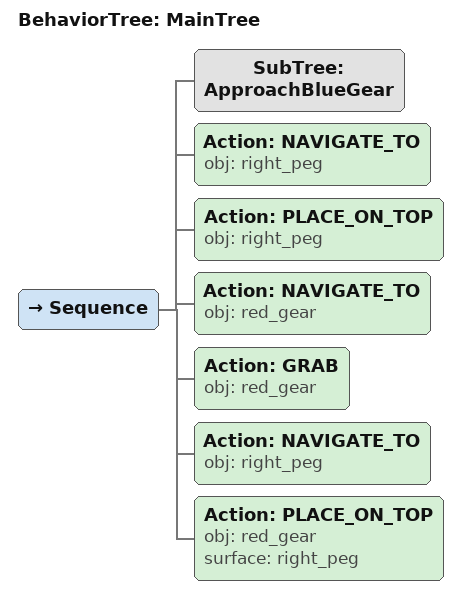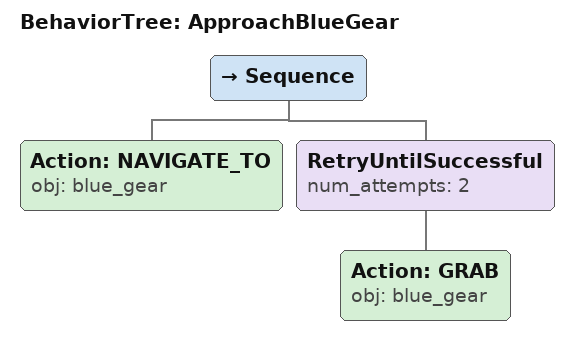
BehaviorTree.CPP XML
<root main_tree_to_execute="MainTree">
  <BehaviorTree ID="MainTree">
    <Sequence>
      <!-- Execute subtree ApproachBlueGear -->
      <SubTree ID="ApproachBlueGear" />
      <!-- Navigate to right_peg -->
      <Action ID="NAVIGATE_TO" obj="right_peg" />
      <!-- Place on right_peg -->
      <Action ID="PLACE_ON_TOP" obj="right_peg" />
      <!-- Navigate to red_gear -->
      <Action ID="NAVIGATE_TO" obj="red_gear" />
      <!-- Grab red_gear -->
      <Action ID="GRAB" obj="red_gear" />
      <!-- Navigate to right_peg -->
      <Action ID="NAVIGATE_TO" obj="right_peg" />
      <!-- Place red_gear on right_peg -->
      <Action ID="PLACE_ON_TOP" obj="red_gear" surface="right_peg" />
    </Sequence>
  </BehaviorTree>
  <!-- Subtree definition ApproachBlueGear -->
  <BehaviorTree ID="ApproachBlueGear">
    <Sequence>
      <!-- Navigate to blue_gear -->
      <Action ID="NAVIGATE_TO" obj="blue_gear" />
      <!-- Retry GRAB blue_gear up to 2 attempts -->
      <RetryUntilSuccessful num_attempts="2">
        <!-- Grab blue_gear -->
        <Action ID="GRAB" obj="blue_gear" />
      </RetryUntilSuccessful>
    </Sequence>
  </BehaviorTree>
</root>
